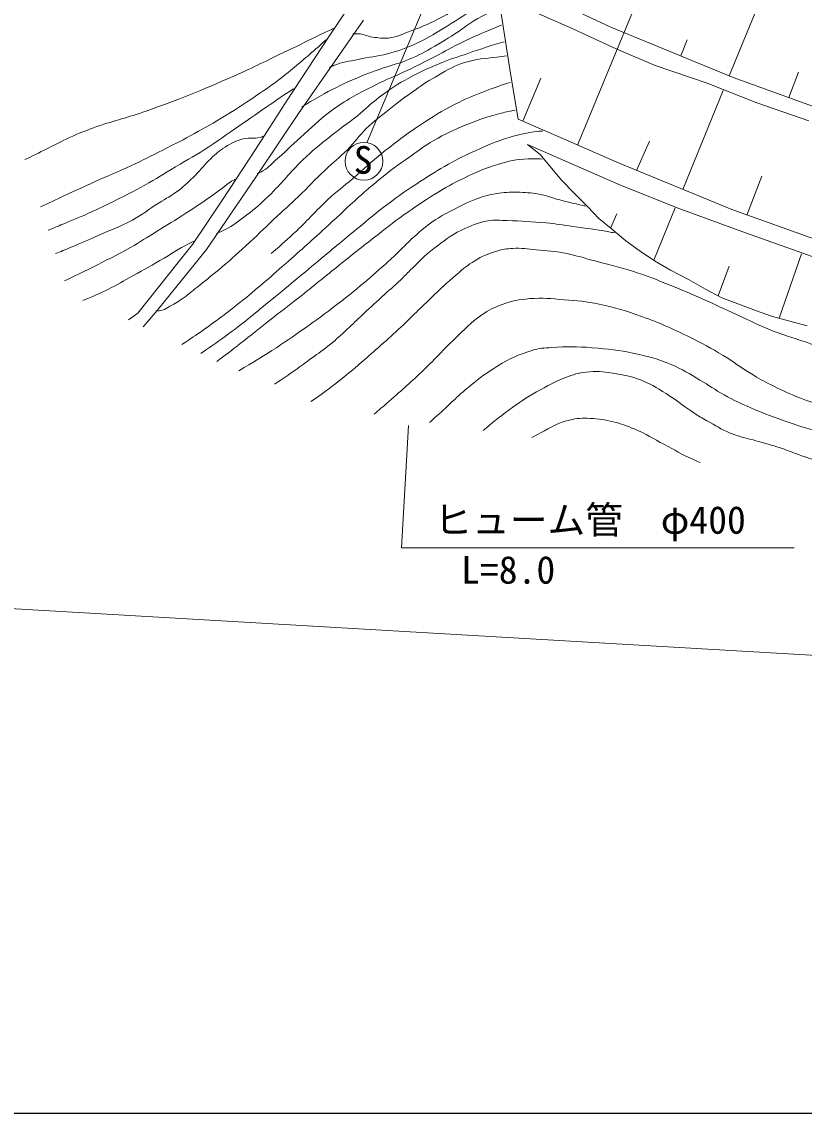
# Model space of a CAD drawing. Units: millimetres, scale not verified. Extents: x 40000 to 680000, y 20000 to 380000.
# Drawn here: x 478276 to 530082, y 205000 to 277258 of the extents above; entities that cross this region are included whole.
import ezdxf
from ezdxf.enums import TextEntityAlignment as Align

# ---------------------------------------------------------------- set-up
doc = ezdxf.new("R2010")
doc.units = ezdxf.units.MM
doc.header["$LTSCALE"] = 1000
doc.linetypes.add('CHAIN', pattern=[18.5, 12, -1.5, 3.5, -1.5])
for name, color, linetype, lineweight in [('M-BGD', 7, 'Continuous', 13), ('M-BMK', 2, 'CHAIN', 13), ('M-STR-HTXT', 7, 'Continuous', 13), ('M-TTL-BAND', 7, 'Continuous', 25)]:
    doc.layers.add(name, color=color, linetype=linetype, lineweight=lineweight)
doc.styles.add('ＭＳ ゴシック', font='')
doc.styles.get('ＭＳ ゴシック').set_extended_font_data('MS Gothic')

msp = doc.modelspace()

# ---------------------------------------------------------------- linework, layer by layer
at = {"layer": 'M-BGD'}
for p, q in [((509267, 288677), (501112, 269247)), ((520677, 282727), (515081, 269096)), ((510513, 280065), (517282, 276903)), ((527688, 279944), (525119, 273672)), ((509836, 278999), (514517, 276903)), ((509836, 278999), (510631, 273827)), ((498582, 276233), (500036, 278412)), ((496593, 271191), (500896, 277373)), ((514517, 276903), (517642, 275461)), ((517282, 276903), (525373, 273567)), ((495848, 272073), (498582, 276233)), ((521907, 274996), (522330, 276064)), ((517642, 275461), (520215, 274376)), ((520215, 274376), (523661, 273192)), ((529066, 272238), (529704, 273934)), ((510631, 273827), (511134, 270818)), ((511441, 270684), (512651, 273538)), ((523661, 273192), (526955, 271904)), ((525373, 273567), (534248, 270373)), ((524726, 272712), (522043, 266163)), ((493748, 268795), (495848, 272073)), ((526955, 271904), (530389, 270693)), ((495432, 269454), (496593, 271191)), ((511134, 270818), (514291, 269441)), ((493769, 266982), (495432, 269454)), ((511759, 269126), (517767, 266518)), ((512598, 268471), (511759, 269126)), ((514291, 269441), (517667, 267965)), ((518979, 267425), (519848, 269348)), ((491558, 265465), (493748, 268795)), ((513351, 267560), (512598, 268471)), ((514037, 266752), (513351, 267560)), ((517667, 267965), (525292, 264824)), ((490502, 262191), (493769, 266982)), ((514837, 265930), (514037, 266752)), ((526291, 264467), (527288, 267037)), ((515754, 265010), (514837, 265930)), ((517767, 266518), (521677, 264945)), ((489572, 262506), (491558, 265465)), ((516481, 264246), (515754, 265010)), ((517254, 263606), (517676, 264540)), ((521540, 264935), (520120, 261468)), ((521677, 264945), (526193, 263278)), ((525292, 264824), (531097, 262749)), ((517305, 263564), (516481, 264246)), ((518282, 262754), (517305, 263564)), ((526193, 263278), (531686, 261326)), ((488687, 261421), (489572, 262506)), ((519166, 262122), (518282, 262754)), ((487244, 258148), (490502, 262191)), ((520176, 261430), (519166, 262122)), ((528419, 257630), (529894, 261902)), ((485955, 257960), (488687, 261421)), ((521233, 260814), (520176, 261430)), ((524384, 259122), (525123, 261081)), ((522468, 260185), (521233, 260814)), ((523555, 259552), (522468, 260185)), ((524634, 258993), (523555, 259552)), ((525680, 258592), (524634, 258993)), ((486317, 257074), (487244, 258148)), ((526928, 258115), (525680, 258592)), ((527995, 257740), (526928, 258115)), ((485329, 257528), (485955, 257960)), ((529143, 257444), (527995, 257740)), ((530270, 257122), (529143, 257444))]:
    msp.add_line(p, q, dxfattribs=at)
msp.add_circle((500933, 268024), 1250, dxfattribs=at)
for points, knots in [([(498651, 274239), (498737, 274278), (498826, 274318), (498920, 274358), (499523, 274616), (499909, 274624), (500548, 274770), (501301, 274940), (501744, 274942), (502490, 275144), (503271, 275356), (503706, 275501), (504440, 275842), (505120, 276158), (505473, 276393), (506118, 276776), (507001, 277301), (507469, 277639), (508339, 278185), (509266, 278765), (509746, 279161), (510719, 279660), (510805, 279704), (510887, 279745), (510967, 279783)], [0, 0, 0, 0, 1, 1, 1, 2, 2, 2, 3, 3, 3, 4, 4, 4, 5, 5, 5, 6, 6, 6, 7, 7, 7, 8, 8, 8, 8]), ([(500201, 276466), (500309, 276466), (500421, 276466), (500539, 276468), (500924, 276476), (501119, 276303), (501500, 276250), (501906, 276194), (502140, 276144), (502547, 276187), (503183, 276254), (503505, 276467), (504104, 276688), (504898, 276982), (505340, 277165), (506085, 277567), (507022, 278071), (507498, 278439), (508385, 279028), (508979, 279423), (509264, 279720), (509888, 280067), (510061, 280164), (510214, 280242), (510361, 280311)], [0, 0, 0, 0, 1, 1, 1, 2, 2, 2, 3, 3, 3, 4, 4, 4, 5, 5, 5, 6, 6, 6, 7, 7, 7, 8, 8, 8, 8]), ([(496816, 271606), (497257, 271914), (497526, 272055), (497994, 272320), (498822, 272789), (499300, 273029), (500168, 273416), (500955, 273768), (501418, 273913), (502229, 274204), (502871, 274434), (503257, 274490), (503885, 274757), (504589, 275056), (504966, 275264), (505627, 275649), (506335, 276061), (506724, 276307), (507402, 276768), (507618, 276916), (507729, 277015), (507949, 277157), (508676, 277624), (509238, 277879), (509877, 278150)], [0, 0, 0, 0, 1, 1, 1, 2, 2, 2, 3, 3, 3, 4, 4, 4, 5, 5, 5, 6, 6, 6, 7, 7, 7, 8, 8, 8, 8]), ([(478474, 268139), (478499, 268151), (478525, 268163), (478551, 268174), (479775, 268737), (480420, 269138), (481647, 269694), (482259, 269972), (482617, 270094), (483250, 270318), (484513, 270763), (485257, 270901), (486519, 271350), (488815, 272167), (490081, 272688), (492312, 273668), (493714, 274284), (494474, 274684), (495857, 275344), (497003, 275890), (497631, 276227), (498785, 276759), (498827, 276778), (498868, 276797), (498908, 276816)], [0, 0, 0, 0, 1, 1, 1, 2, 2, 2, 3, 3, 3, 4, 4, 4, 5, 5, 5, 6, 6, 6, 7, 7, 7, 8, 8, 8, 8]), ([(493859, 267209), (493983, 267251), (494109, 267308), (494239, 267388), (494664, 267647), (494840, 267880), (495214, 268210), (495914, 268828), (496276, 269210), (496979, 269826), (497731, 270486), (498114, 270907), (498928, 271489), (499932, 272207), (500568, 272502), (501665, 273068), (502474, 273485), (502963, 273642), (503784, 274034), (504498, 274374), (504891, 274580), (505594, 274941), (506340, 275324), (506740, 275574), (507495, 275938), (508245, 276300), (508675, 276484), (509446, 276799), (509670, 276891), (509864, 276972), (510047, 277047)], [0, 0, 0, 0, 1, 1, 1, 2, 2, 2, 3, 3, 3, 4, 4, 4, 5, 5, 5, 6, 6, 6, 7, 7, 7, 8, 8, 8, 9, 9, 9, 10, 10, 10, 10]), ([(479503, 264999), (480066, 265240), (480468, 265461), (481112, 265755), (481887, 266109), (482317, 266313), (483094, 266662), (484029, 267081), (484568, 267282), (485495, 267716), (486331, 268107), (486787, 268350), (487610, 268768), (488324, 269131), (488727, 269330), (489431, 269712), (490238, 270151), (490690, 270398), (491476, 270873), (492379, 271419), (492877, 271740), (493748, 272336), (494547, 272883), (495003, 273181), (495761, 273785), (496616, 274467), (497069, 274880), (497900, 275590), (498140, 275795), (498245, 275951), (498513, 276118)], [0, 0, 0, 0, 1, 1, 1, 2, 2, 2, 3, 3, 3, 4, 4, 4, 5, 5, 5, 6, 6, 6, 7, 7, 7, 8, 8, 8, 9, 9, 9, 10, 10, 10, 10]), ([(491162, 263252), (491331, 263314), (491508, 263388), (491699, 263486), (492317, 263803), (492625, 264052), (493179, 264470), (493770, 264916), (494075, 265200), (494608, 265714), (495538, 266611), (495957, 267215), (496886, 268113), (497550, 268753), (497956, 269075), (498676, 269651), (499372, 270209), (499798, 270476), (500494, 271035), (501071, 271499), (501349, 271814), (501941, 272260), (502582, 272742), (502953, 273002), (503650, 273402), (504519, 273900), (505043, 274112), (505965, 274504), (506673, 274805), (507091, 274920), (507818, 275170), (508753, 275491), (509293, 275662), (510217, 275937)], [0, 0, 0, 0, 1, 1, 1, 2, 2, 2, 3, 3, 3, 4, 4, 4, 5, 5, 5, 6, 6, 6, 7, 7, 7, 8, 8, 8, 9, 9, 9, 10, 10, 10, 11, 11, 11, 11]), ([(487159, 258117), (487345, 258119), (487419, 258126), (487579, 258169), (487788, 258226), (487882, 258321), (488071, 258427), (488454, 258643), (488675, 258755), (489030, 259013), (489362, 259256), (489533, 259411), (489855, 259668), (490428, 260126), (490755, 260374), (491317, 260844), (492037, 261445), (492427, 261797), (493119, 262429), (493854, 263101), (494243, 263502), (494969, 264184), (495592, 264770), (495957, 265082), (496574, 265676), (497280, 266357), (497646, 266769), (498357, 267444), (498924, 267983), (499287, 268237), (499839, 268791), (500356, 269309), (500560, 269680), (501086, 270189), (501637, 270722), (501991, 270972), (502592, 271448), (503252, 271972), (503627, 272261), (504319, 272742), (504908, 273152), (505240, 273382), (505866, 273731), (506517, 274094), (506874, 274336), (507585, 274558), (508400, 274812), (508891, 274824), (509737, 274929), (509965, 274958), (510169, 274980), (510362, 274998)], [0, 0, 0, 0, 1, 1, 1, 2, 2, 2, 3, 3, 3, 4, 4, 4, 5, 5, 5, 6, 6, 6, 7, 7, 7, 8, 8, 8, 9, 9, 9, 10, 10, 10, 11, 11, 11, 12, 12, 12, 13, 13, 13, 14, 14, 14, 15, 15, 15, 16, 16, 16, 17, 17, 17, 17]), ([(494796, 261914), (495615, 262629), (495833, 262825), (496479, 263430), (497310, 264209), (497712, 264712), (498547, 265487), (499157, 266054), (499542, 266322), (500174, 266863), (500960, 267537), (501365, 267955), (502175, 268600), (503223, 269434), (503825, 269886), (504947, 270616), (505803, 271173), (506292, 271478), (507210, 271927), (507918, 272273), (508332, 272432), (509070, 272707), (509687, 272936), (510058, 273100), (510638, 273251)], [0, 0, 0, 0, 1, 1, 1, 2, 2, 2, 3, 3, 3, 4, 4, 4, 5, 5, 5, 6, 6, 6, 7, 7, 7, 8, 8, 8, 8]), ([(480010, 263456), (480271, 263560), (480529, 263675), (480864, 263809), (481585, 264096), (481987, 264262), (482694, 264581), (483429, 264912), (483831, 265116), (484551, 265476), (485273, 265837), (485678, 266039), (486383, 266430), (487207, 266886), (487651, 267173), (488460, 267655), (489321, 268168), (489818, 268432), (490657, 268979), (491575, 269578), (492063, 269951), (492965, 270574), (493437, 270899), (493701, 271083), (494174, 271406), (494975, 271953), (495410, 272279), (496232, 272795), (496247, 272805), (496262, 272815), (496277, 272824)], [0, 0, 0, 0, 1, 1, 1, 2, 2, 2, 3, 3, 3, 4, 4, 4, 5, 5, 5, 6, 6, 6, 7, 7, 7, 8, 8, 8, 9, 9, 9, 10, 10, 10, 10]), ([(488874, 255885), (489560, 256342), (489740, 256468), (490287, 256853), (491255, 257535), (491785, 257935), (492713, 258670), (493925, 259630), (494563, 260218), (495727, 261236), (496855, 262222), (497470, 262794), (498579, 263802), (499364, 264516), (499783, 264938), (500577, 265643), (501094, 266103), (501385, 266361), (501923, 266797), (502700, 267426), (503154, 267754), (503970, 268330), (504683, 268834), (505075, 269133), (505837, 269559), (506554, 269960), (506981, 270142), (507742, 270451), (508607, 270802), (509106, 270974), (510011, 271207), (510373, 271300), (510657, 271360), (510946, 271405)], [0, 0, 0, 0, 1, 1, 1, 2, 2, 2, 3, 3, 3, 4, 4, 4, 5, 5, 5, 6, 6, 6, 7, 7, 7, 8, 8, 8, 9, 9, 9, 10, 10, 10, 11, 11, 11, 11]), ([(480514, 261917), (480824, 262037), (481144, 262167), (481536, 262328), (482242, 262617), (482632, 262792), (483329, 263102), (484218, 263498), (484741, 263670), (485595, 264135), (486316, 264528), (486670, 264832), (487361, 265274), (487856, 265590), (488167, 265719), (488630, 266079), (489105, 266447), (489341, 266691), (489770, 267111), (490185, 267518), (490362, 267802), (490788, 268198), (491137, 268523), (491335, 268710), (491740, 268964), (492171, 269235), (492432, 269384), (492927, 269506), (493423, 269629), (493762, 269454), (494225, 269669), (494234, 269673), (494242, 269677), (494250, 269681)], [0, 0, 0, 0, 1, 1, 1, 2, 2, 2, 3, 3, 3, 4, 4, 4, 5, 5, 5, 6, 6, 6, 7, 7, 7, 8, 8, 8, 9, 9, 9, 10, 10, 10, 11, 11, 11, 11]), ([(490128, 255299), (491031, 255911), (491273, 256086), (491991, 256614), (493135, 257456), (493731, 257988), (494835, 258884), (496130, 259935), (496841, 260541), (498125, 261605), (499172, 262472), (499751, 262968), (500804, 263827), (501442, 264347), (501792, 264648), (502447, 265145), (503296, 265790), (503795, 266121), (504686, 266706), (505391, 267168), (505790, 267423), (506528, 267830), (507228, 268217), (507629, 268419), (508358, 268746), (509195, 269122), (509667, 269340), (510547, 269602), (511268, 269817), (511684, 269916), (512432, 269999), (512559, 270013), (512675, 270024), (512784, 270031)], [0, 0, 0, 0, 1, 1, 1, 2, 2, 2, 3, 3, 3, 4, 4, 4, 5, 5, 5, 6, 6, 6, 7, 7, 7, 8, 8, 8, 9, 9, 9, 10, 10, 10, 11, 11, 11, 11]), ([(491186, 254771), (492060, 255430), (492284, 255600), (492981, 256141), (493737, 256728), (494150, 257071), (494903, 257663), (495654, 258253), (496084, 258571), (496833, 259164), (497728, 259873), (498216, 260287), (499108, 260999), (500066, 261765), (500601, 262196), (501570, 262948), (502357, 263558), (502786, 263916), (503599, 264492), (504375, 265042), (504813, 265349), (505626, 265845), (506363, 266294), (506782, 266541), (507560, 266916), (508409, 267326), (508895, 267550), (509799, 267818), (510560, 268043), (511005, 268147), (511797, 268188), (512158, 268207), (512452, 268197), (512735, 268173)], [0, 0, 0, 0, 1, 1, 1, 2, 2, 2, 3, 3, 3, 4, 4, 4, 5, 5, 5, 6, 6, 6, 7, 7, 7, 8, 8, 8, 9, 9, 9, 10, 10, 10, 11, 11, 11, 11]), ([(481107, 260107), (481790, 260433), (482166, 260617), (482931, 261002), (483926, 261502), (484492, 261768), (485462, 262316), (486156, 262708), (486526, 262960), (487205, 263380), (487961, 263847), (488391, 264100), (489137, 264585), (489914, 265091), (490344, 265383), (491105, 265913), (491596, 266255), (491825, 266518), (492351, 266805), (492363, 266812), (492375, 266818), (492388, 266825)], [0, 0, 0, 0, 1, 1, 1, 2, 2, 2, 3, 3, 3, 4, 4, 4, 5, 5, 5, 6, 6, 6, 7, 7, 7, 7]), ([(492637, 254149), (493700, 254773), (493988, 254943), (494832, 255486), (495689, 256038), (496157, 256366), (496990, 256955), (497842, 257559), (498319, 257899), (499144, 258540), (499990, 259196), (500454, 259576), (501270, 260269), (501940, 260838), (502306, 261168), (502951, 261766), (503481, 262257), (503735, 262578), (504277, 263055), (504746, 263467), (505006, 263706), (505520, 264061), (505975, 264376), (506256, 264515), (506746, 264773), (507351, 265093), (507694, 265273), (508336, 265512), (508855, 265706), (509157, 265802), (509704, 265891), (510230, 265976), (510533, 265981), (511065, 265974), (511631, 265966), (511952, 265950), (512510, 265852), (513151, 265738), (513485, 265565), (514117, 265405), (514659, 265268), (514967, 265207), (515511, 265076), (515539, 265069), (515567, 265062), (515594, 265056)], [0, 0, 0, 0, 1, 1, 1, 2, 2, 2, 3, 3, 3, 4, 4, 4, 5, 5, 5, 6, 6, 6, 7, 7, 7, 8, 8, 8, 9, 9, 9, 10, 10, 10, 11, 11, 11, 12, 12, 12, 13, 13, 13, 14, 14, 14, 15, 15, 15, 15]), ([(495007, 253258), (495594, 253646), (495751, 253748), (496216, 254078), (496654, 254388), (496888, 254576), (497322, 254892), (497798, 255240), (498084, 255409), (498546, 255776), (499007, 256143), (499246, 256374), (499681, 256772), (500101, 257157), (500324, 257387), (500740, 257776), (501277, 258279), (501581, 258557), (502124, 259052), (502608, 259493), (502895, 259722), (503366, 260176), (503611, 260411), (503735, 260557), (503979, 260793), (504582, 261378), (504896, 261738), (505563, 262248), (506241, 262767), (506613, 263088), (507381, 263461), (508036, 263778), (508423, 263943), (509136, 264084), (509627, 264182), (509917, 264104), (510417, 264096), (511429, 264079), (511996, 264032), (513006, 263945), (513694, 263886), (514075, 263807), (514759, 263710), (515692, 263578), (516217, 263517), (517144, 263352), (517277, 263328), (517403, 263305), (517522, 263283)], [0, 0, 0, 0, 1, 1, 1, 2, 2, 2, 3, 3, 3, 4, 4, 4, 5, 5, 5, 6, 6, 6, 7, 7, 7, 8, 8, 8, 9, 9, 9, 10, 10, 10, 11, 11, 11, 12, 12, 12, 13, 13, 13, 14, 14, 14, 15, 15, 15, 16, 16, 16, 16]), ([(482316, 258798), (483114, 259134), (483337, 259229), (483973, 259542), (484629, 259865), (484981, 260075), (485620, 260430), (486436, 260884), (486884, 261153), (487694, 261618), (488432, 262041), (488815, 262335), (489581, 262702), (489610, 262716), (489638, 262729), (489666, 262742)], [0, 0, 0, 0, 1, 1, 1, 2, 2, 2, 3, 3, 3, 4, 4, 4, 5, 5, 5, 5]), ([(497416, 252111), (498481, 252870), (498775, 253083), (499612, 253750), (500518, 254472), (500994, 254916), (501864, 255682), (502399, 256154), (502703, 256414), (503224, 256902), (504065, 257689), (504510, 258157), (505348, 258946), (506023, 259582), (506380, 259962), (507094, 260554), (507537, 260922), (507783, 261136), (508272, 261441), (508797, 261767), (509134, 261885), (509722, 262073), (510123, 262200), (510364, 262234), (510784, 262259), (511386, 262295), (511724, 262217), (512325, 262160), (513083, 262089), (513514, 262082), (514260, 261933), (515068, 261772), (515506, 261618), (516302, 261404), (517395, 261109), (518016, 260971), (519093, 260621), (519954, 260341), (520420, 260136), (521260, 259798), (522071, 259471), (522520, 259276), (523320, 258924), (524231, 258522), (524730, 258274), (525636, 257863), (526566, 257440), (527069, 257162), (528019, 256788), (528975, 256413), (529540, 256284), (530510, 255946), (531437, 255624), (531975, 255490), (532877, 255102), (533622, 254782), (534013, 254545), (534723, 254154), (535560, 253693), (536024, 253424), (536827, 252905), (537644, 252377), (538092, 252065), (538875, 251487), (539744, 250846), (540216, 250465), (541048, 249776), (541827, 249131), (542232, 248732), (543003, 248077), (543670, 247510), (544030, 247174), (544724, 246640), (545116, 246337), (545461, 246067), (545785, 245814)], [0, 0, 0, 0, 1, 1, 1, 2, 2, 2, 3, 3, 3, 4, 4, 4, 5, 5, 5, 6, 6, 6, 7, 7, 7, 8, 8, 8, 9, 9, 9, 10, 10, 10, 11, 11, 11, 12, 12, 12, 13, 13, 13, 14, 14, 14, 15, 15, 15, 16, 16, 16, 17, 17, 17, 18, 18, 18, 19, 19, 19, 20, 20, 20, 21, 21, 21, 22, 22, 22, 23, 23, 23, 24, 24, 24, 25, 25, 25, 25]), ([(501599, 251279), (501919, 251550), (502176, 251770), (502596, 252136), (503522, 252942), (504037, 253398), (504925, 254245), (505729, 255012), (506122, 255500), (506933, 256258), (507621, 256902), (507958, 257331), (508736, 257863), (509219, 258194), (509523, 258340), (510074, 258540), (510767, 258791), (511185, 258872), (511920, 258929), (512801, 258997), (513300, 258929), (514180, 258855), (515094, 258778), (515614, 258757), (516512, 258567), (517626, 258331), (518239, 258138), (519311, 257755), (520591, 257297), (521284, 256971), (522506, 256375), (523388, 255945), (523871, 255678), (524709, 255168), (525460, 254711), (525843, 254395), (526596, 253941), (527092, 253642), (527373, 253477), (527890, 253216), (528522, 252898), (528882, 252728), (529537, 252462), (530243, 252175), (530656, 252060), (531382, 251829), (532249, 251554), (532737, 251404), (533616, 251165), (534125, 251026), (534419, 250984), (534924, 250831), (535652, 250609), (536049, 250448), (536746, 250142), (537378, 249865), (537701, 249646), (538302, 249307), (539129, 248841), (539602, 248592), (540388, 248059), (540972, 247662), (541262, 247388), (541813, 246945), (542338, 246522), (542642, 246296), (543143, 245845), (543331, 245676), (543475, 245544), (543608, 245417)], [0, 0, 0, 0, 1, 1, 1, 2, 2, 2, 3, 3, 3, 4, 4, 4, 5, 5, 5, 6, 6, 6, 7, 7, 7, 8, 8, 8, 9, 9, 9, 10, 10, 10, 11, 11, 11, 12, 12, 12, 13, 13, 13, 14, 14, 14, 15, 15, 15, 16, 16, 16, 17, 17, 17, 18, 18, 18, 19, 19, 19, 20, 20, 20, 21, 21, 21, 22, 22, 22, 23, 23, 23, 23]), ([(505271, 250735), (505407, 250856), (505556, 250987), (505729, 251141), (506609, 251923), (507053, 252417), (507966, 253160), (508648, 253714), (509042, 254017), (509791, 254477), (510615, 254983), (511126, 255201), (512047, 255501), (512538, 255662), (512841, 255651), (513357, 255693), (514405, 255778), (515001, 255763), (516049, 255679), (517144, 255592), (517762, 255533), (518834, 255298), (519802, 255086), (520354, 254961), (521266, 254574), (522049, 254241), (522445, 253961), (523182, 253536), (523815, 253172), (524138, 252915), (524778, 252565), (525437, 252204), (525818, 252023), (526505, 251720), (527305, 251367), (527766, 251200), (528587, 250901), (529427, 250596), (529909, 250459), (530762, 250193), (531957, 249819), (532659, 249709), (533831, 249269), (534833, 248894), (535373, 248616), (536303, 248085), (537356, 247483), (537874, 247023), (538823, 246267), (539106, 246042), (539317, 245853), (539522, 245659)], [0, 0, 0, 0, 1, 1, 1, 2, 2, 2, 3, 3, 3, 4, 4, 4, 5, 5, 5, 6, 6, 6, 7, 7, 7, 8, 8, 8, 9, 9, 9, 10, 10, 10, 11, 11, 11, 12, 12, 12, 13, 13, 13, 14, 14, 14, 15, 15, 15, 16, 16, 16, 17, 17, 17, 17]), ([(508836, 250207), (509375, 250658), (509845, 251054), (510547, 251570), (511230, 252072), (511623, 252343), (512364, 252754), (513096, 253160), (513500, 253413), (514282, 253712), (514801, 253911), (515107, 254006), (515659, 254071), (516332, 254151), (516723, 254102), (517393, 253999), (518153, 253883), (518588, 253807), (519304, 253525), (520088, 253216), (520480, 252932), (521191, 252480), (521830, 252073), (522143, 251778), (522779, 251366), (523111, 251150), (523298, 251029), (523646, 250838), (524237, 250512), (524551, 250291), (525175, 250033), (525379, 249948), (525496, 249904), (525708, 249839), (526235, 249678), (526541, 249625), (527071, 249474), (527715, 249289), (528078, 249189), (528714, 248977), (529106, 248847), (529316, 248747), (529704, 248604), (530266, 248397), (530595, 248318), (531145, 248081), (531833, 247785), (532207, 247591), (532872, 247246), (533489, 246926), (533880, 246726), (534410, 246416)], [0, 0, 0, 0, 1, 1, 1, 2, 2, 2, 3, 3, 3, 4, 4, 4, 5, 5, 5, 6, 6, 6, 7, 7, 7, 8, 8, 8, 9, 9, 9, 10, 10, 10, 11, 11, 11, 12, 12, 12, 13, 13, 13, 14, 14, 14, 15, 15, 15, 16, 16, 16, 17, 17, 17, 17]), ([(512057, 249729), (512229, 249829), (512414, 249932), (512620, 250040), (513345, 250419), (513737, 250699), (514532, 250893), (515055, 251021), (515368, 251013), (515906, 251002), (516511, 250991), (516849, 250905), (517440, 250772), (517995, 250647), (518297, 250529), (518822, 250310), (519638, 249968), (520048, 249676), (520832, 249268), (521547, 248897), (521926, 248646), (522660, 248314), (522860, 248223), (523031, 248147), (523193, 248079)], [0, 0, 0, 0, 1, 1, 1, 2, 2, 2, 3, 3, 3, 4, 4, 4, 5, 5, 5, 6, 6, 6, 7, 7, 7, 8, 8, 8, 8])]:
    msp.add_open_spline(points, degree=3, knots=knots, dxfattribs=at)
at = {"layer": 'M-BMK'}
msp.add_arc((611069, 502928), 232775, 247.4881, 261.63951, dxfattribs=at)
at = {"layer": 'M-STR-HTXT'}
for p, q in [((503891, 250528), (503420, 242422)), ((280947, 249837), (570807, 232992)), ((503420, 242422), (529420, 242422))]:
    msp.add_line(p, q, dxfattribs=at)
at = {"layer": 'M-TTL-BAND'}
msp.add_line((40000, 205000), (579000, 205000), dxfattribs=at)

# ---------------------------------------------------------------- texts
at = {"layer": 'M-BGD', "style": 'ＭＳ ゴシック'}
msp.add_text('S', height=1833, dxfattribs=at).set_placement((500254, 266651), align=Align.BOTTOM_LEFT)
at = {"layer": 'M-STR-HTXT', "style": 'ＭＳ ゴシック'}
for s, p in [('ヒューム管\u3000φ400', (505582, 242814)), ('L=8.0', (507364, 239509))]:
    msp.add_text(s, height=1833, dxfattribs=at).set_placement(p, align=Align.BOTTOM_LEFT)

doc.saveas('drawing.dxf')
